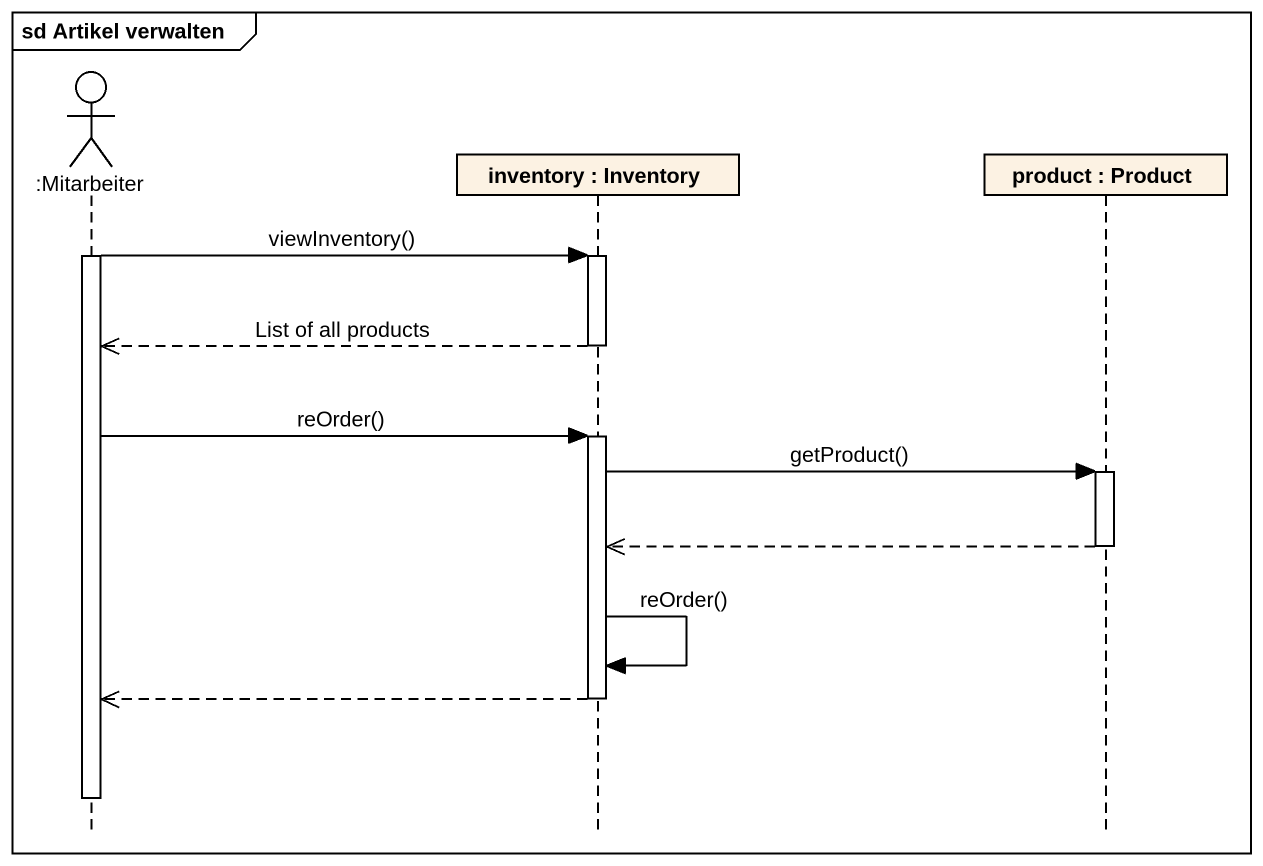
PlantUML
@startuml
mainframe sd Artikel verwalten
hide footbox
actor ":Mitarbeiter" as Mitarbeiter
participant "inventory : Inventory" as inventory
participant "product : Product" as product

activate Mitarbeiter
Mitarbeiter -> inventory : viewInventory()
activate inventory
inventory -->> Mitarbeiter : List of all products
deactivate inventory
Mitarbeiter -> inventory : reOrder()
activate inventory
inventory -> product : getProduct()
activate product
product -->> inventory
deactivate product
inventory -> inventory : reOrder()
inventory -->> Mitarbeiter
deactivate inventory
deactivate Mitarbeiter
@enduml
